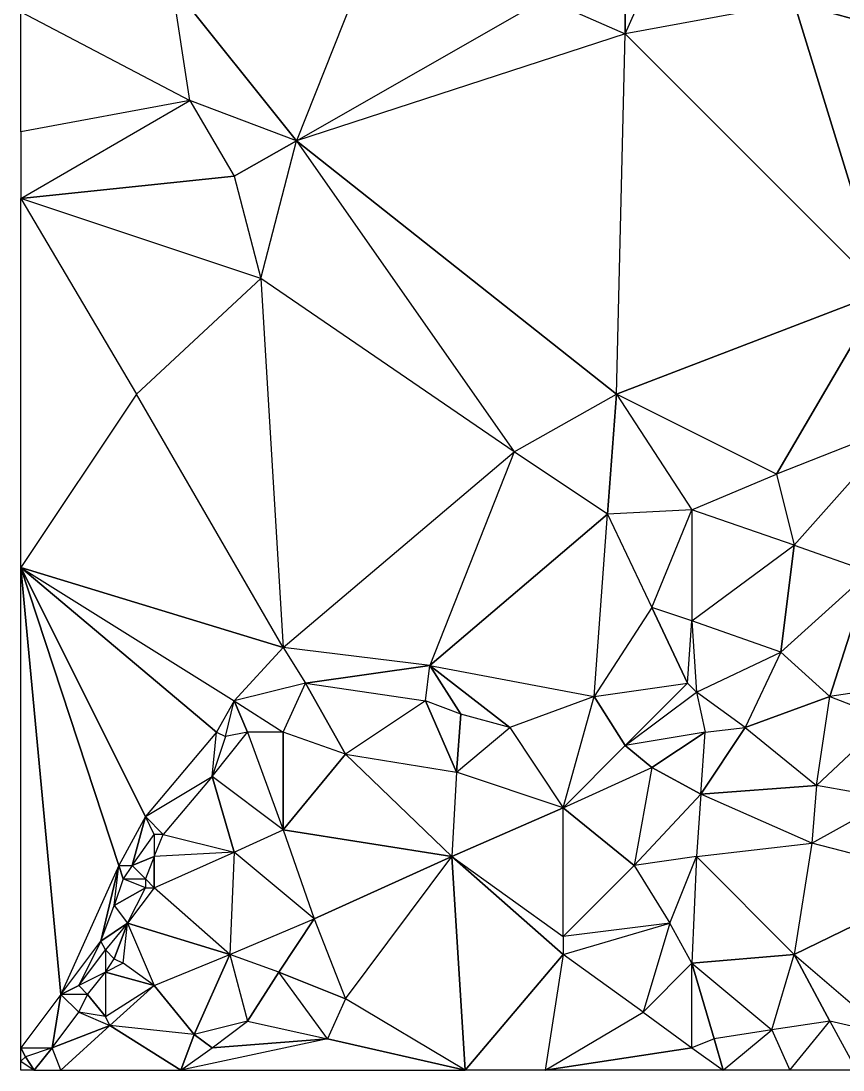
# Model space of a CAD drawing. Header units: millimetres. Extents: x 177476 to 180258, y 742892 to 746240.
# Drawn here: x 177476 to 178032, y 742892 to 743599 of the extents above; entities that cross this region are included whole.
import ezdxf

# ---------------------------------------------------------------- set-up
doc = ezdxf.new("R2010")
doc.units = ezdxf.units.MM
doc.layers.add('face', color=7, linetype='Continuous')

msp = doc.modelspace()

# ---------------------------------------------------------------- linework, layer by layer
at = {"layer": 'face'}
for points in [[(177578.5, 743623.5, 231.07), (177731.5, 743692.5, 226.17), (177662.5, 743518.5, 226.98), (177578.5, 743623.5, 231.07)], [(177731.5, 743692.5, 226.17), (177662.5, 743518.5, 226.98), (177830.5, 743614.5, 226.17), (177731.5, 743692.5, 226.17)], [(177998.5, 743611.5, 229.09), (177884.5, 743590.5, 226.17), (177908.5, 743644.5, 234.33), (177998.5, 743611.5, 229.09)], [(177884.5, 743590.5, 226.17), (177908.5, 743644.5, 234.33), (177884.5, 743608.5, 229.52), (177884.5, 743590.5, 226.17)], [(177578.5, 743623.5, 231.07), (177476.5, 743605.5, 232.42), (177590.5, 743545.5, 229.1), (177578.5, 743623.5, 231.07)], [(177578.5, 743623.5, 231.07), (177662.5, 743518.5, 226.98), (177590.5, 743545.5, 229.1), (177578.5, 743623.5, 231.07)], [(177884.5, 743590.5, 226.17), (177662.5, 743518.5, 226.98), (177830.5, 743614.5, 226.17), (177884.5, 743590.5, 226.17)], [(177884.5, 743590.5, 226.17), (177884.5, 743608.5, 229.52), (177830.5, 743614.5, 226.17), (177884.5, 743590.5, 226.17)], [(178064.5, 743593.5, 225.77), (178040.5, 743617.5, 234.07), (177998.5, 743611.5, 229.09), (178064.5, 743593.5, 225.77)], [(177476.5, 743605.5, 232.42), (177590.5, 743545.5, 229.1), (177476.5, 743524.5, 240.79), (177476.5, 743605.5, 232.42)], [(178058.5, 743416.5, 225.77), (177998.5, 743611.5, 229.09), (177884.5, 743590.5, 226.17), (178058.5, 743416.5, 225.77)], [(178058.5, 743416.5, 225.77), (178064.5, 743593.5, 225.77), (177998.5, 743611.5, 229.09), (178058.5, 743416.5, 225.77)], [(177878.5, 743347.5, 226.16), (177884.5, 743590.5, 226.17), (177662.5, 743518.5, 226.98), (177878.5, 743347.5, 226.16)], [(178058.5, 743416.5, 225.77), (177878.5, 743347.5, 226.16), (177884.5, 743590.5, 226.17), (178058.5, 743416.5, 225.77)], [(177590.5, 743545.5, 229.1), (177620.5, 743494.5, 230.98), (177476.5, 743479.5, 237.66), (177590.5, 743545.5, 229.1)], [(177590.5, 743545.5, 229.1), (177476.5, 743524.5, 240.79), (177476.5, 743479.5, 237.66), (177590.5, 743545.5, 229.1)], [(177662.5, 743518.5, 226.98), (177590.5, 743545.5, 229.1), (177620.5, 743494.5, 230.98), (177662.5, 743518.5, 226.98)], [(177662.5, 743518.5, 226.98), (177620.5, 743494.5, 230.98), (177638.5, 743425.5, 226.19), (177662.5, 743518.5, 226.98)], [(177662.5, 743518.5, 226.98), (177809.5, 743308.5, 226.16), (177638.5, 743425.5, 226.19), (177662.5, 743518.5, 226.98)], [(177878.5, 743347.5, 226.16), (177662.5, 743518.5, 226.98), (177809.5, 743308.5, 226.16), (177878.5, 743347.5, 226.16)], [(177620.5, 743494.5, 230.98), (177638.5, 743425.5, 226.19), (177476.5, 743479.5, 237.66), (177620.5, 743494.5, 230.98)], [(177638.5, 743425.5, 226.19), (177476.5, 743479.5, 237.66), (177554.5, 743347.5, 226.94), (177638.5, 743425.5, 226.19)], [(177476.5, 743479.5, 237.66), (177554.5, 743347.5, 226.94), (177476.5, 743230.5, 225.93), (177476.5, 743479.5, 237.66)], [(177638.5, 743425.5, 226.19), (177653.5, 743176.5, 226.16), (177554.5, 743347.5, 226.94), (177638.5, 743425.5, 226.19)], [(177809.5, 743308.5, 226.16), (177638.5, 743425.5, 226.19), (177653.5, 743176.5, 226.16), (177809.5, 743308.5, 226.16)], [(178058.5, 743416.5, 225.77), (177986.5, 743293.5, 232.7), (177878.5, 743347.5, 226.16), (178058.5, 743416.5, 225.77)], [(178058.5, 743416.5, 225.77), (178070.5, 743326.5, 228.07), (177986.5, 743293.5, 232.7), (178058.5, 743416.5, 225.77)], [(177653.5, 743176.5, 226.16), (177554.5, 743347.5, 226.94), (177476.5, 743230.5, 225.93), (177653.5, 743176.5, 226.16)], [(177878.5, 743347.5, 226.16), (177872.5, 743266.5, 230.32), (177809.5, 743308.5, 226.16), (177878.5, 743347.5, 226.16)], [(177878.5, 743347.5, 226.16), (177929.5, 743269.5, 229.16), (177872.5, 743266.5, 230.32), (177878.5, 743347.5, 226.16)], [(177986.5, 743293.5, 232.7), (177878.5, 743347.5, 226.16), (177929.5, 743269.5, 229.16), (177986.5, 743293.5, 232.7)], [(178070.5, 743326.5, 228.07), (177986.5, 743293.5, 232.7), (177998.5, 743245.5, 238.38), (178070.5, 743326.5, 228.07)], [(178070.5, 743326.5, 228.07), (177998.5, 743245.5, 238.38), (178049.5, 743227.5, 233.3), (178070.5, 743326.5, 228.07)], [(177809.5, 743308.5, 226.16), (177752.5, 743164.5, 231.33), (177653.5, 743176.5, 226.16), (177809.5, 743308.5, 226.16)], [(177872.5, 743266.5, 230.32), (177809.5, 743308.5, 226.16), (177752.5, 743164.5, 231.33), (177872.5, 743266.5, 230.32)], [(177986.5, 743293.5, 232.7), (177998.5, 743245.5, 238.38), (177929.5, 743269.5, 229.16), (177986.5, 743293.5, 232.7)], [(177872.5, 743266.5, 230.32), (177752.5, 743164.5, 231.33), (177863.5, 743143.5, 246.68), (177872.5, 743266.5, 230.32)], [(177872.5, 743266.5, 230.32), (177902.5, 743203.5, 238.69), (177863.5, 743143.5, 246.68), (177872.5, 743266.5, 230.32)], [(177929.5, 743269.5, 229.16), (177872.5, 743266.5, 230.32), (177902.5, 743203.5, 238.69), (177929.5, 743269.5, 229.16)], [(177929.5, 743269.5, 229.16), (177929.5, 743194.5, 236.44), (177902.5, 743203.5, 238.69), (177929.5, 743269.5, 229.16)], [(177998.5, 743245.5, 238.38), (177929.5, 743269.5, 229.16), (177929.5, 743194.5, 236.44), (177998.5, 743245.5, 238.38)], [(177998.5, 743245.5, 238.38), (177989.5, 743173.5, 247.97), (177929.5, 743194.5, 236.44), (177998.5, 743245.5, 238.38)], [(177998.5, 743245.5, 238.38), (178049.5, 743227.5, 233.3), (177989.5, 743173.5, 247.97), (177998.5, 743245.5, 238.38)], [(177653.5, 743176.5, 226.16), (177476.5, 743230.5, 225.93), (177620.5, 743140.5, 226.16), (177653.5, 743176.5, 226.16)], [(177476.5, 743230.5, 225.93), (177620.5, 743140.5, 226.16), (177608.5, 743119.5, 226.16), (177476.5, 743230.5, 225.93)], [(177476.5, 743230.5, 225.93), (177608.5, 743119.5, 226.16), (177560.5, 743062.5, 226.17), (177476.5, 743230.5, 225.93)], [(177476.5, 743230.5, 225.93), (177560.5, 743062.5, 226.17), (177542.5, 743029.5, 226.17), (177476.5, 743230.5, 225.93)], [(177476.5, 743230.5, 225.93), (177542.5, 743029.5, 226.17), (177503.5, 742942.5, 226.17), (177476.5, 743230.5, 225.93)], [(177476.5, 743230.5, 225.93), (177503.5, 742942.5, 226.17), (177476.5, 742906.5, 226.17), (177476.5, 743230.5, 225.93)], [(178049.5, 743227.5, 233.3), (178022.5, 743143.5, 252.3), (177989.5, 743173.5, 247.97), (178049.5, 743227.5, 233.3)], [(178049.5, 743227.5, 233.3), (178082.5, 743152.5, 245.9), (178022.5, 743143.5, 252.3), (178049.5, 743227.5, 233.3)], [(177902.5, 743203.5, 238.69), (177863.5, 743143.5, 246.68), (177926.5, 743152.5, 239.32), (177902.5, 743203.5, 238.69)], [(177929.5, 743194.5, 236.44), (177902.5, 743203.5, 238.69), (177926.5, 743152.5, 239.32), (177929.5, 743194.5, 236.44)], [(177929.5, 743194.5, 236.44), (177932.5, 743146.5, 245.19), (177926.5, 743152.5, 239.32), (177929.5, 743194.5, 236.44)], [(177989.5, 743173.5, 247.97), (177929.5, 743194.5, 236.44), (177932.5, 743146.5, 245.19), (177989.5, 743173.5, 247.97)], [(177653.5, 743176.5, 226.16), (177668.5, 743152.5, 233.82), (177620.5, 743140.5, 226.16), (177653.5, 743176.5, 226.16)], [(177752.5, 743164.5, 231.33), (177653.5, 743176.5, 226.16), (177668.5, 743152.5, 233.82), (177752.5, 743164.5, 231.33)], [(177989.5, 743173.5, 247.97), (177965.5, 743122.5, 252.09), (177932.5, 743146.5, 245.19), (177989.5, 743173.5, 247.97)], [(178022.5, 743143.5, 252.3), (177989.5, 743173.5, 247.97), (177965.5, 743122.5, 252.09), (178022.5, 743143.5, 252.3)], [(177752.5, 743164.5, 231.33), (177668.5, 743152.5, 233.82), (177749.5, 743140.5, 237.57), (177752.5, 743164.5, 231.33)], [(177752.5, 743164.5, 231.33), (177773.5, 743131.5, 236.36), (177749.5, 743140.5, 237.57), (177752.5, 743164.5, 231.33)], [(177752.5, 743164.5, 231.33), (177863.5, 743143.5, 246.68), (177806.5, 743122.5, 244.37), (177752.5, 743164.5, 231.33)], [(177752.5, 743164.5, 231.33), (177806.5, 743122.5, 244.37), (177773.5, 743131.5, 236.36), (177752.5, 743164.5, 231.33)], [(177668.5, 743152.5, 233.82), (177620.5, 743140.5, 226.16), (177653.5, 743119.5, 235.58), (177668.5, 743152.5, 233.82)], [(177668.5, 743152.5, 233.82), (177695.5, 743104.5, 239.55), (177653.5, 743119.5, 235.58), (177668.5, 743152.5, 233.82)], [(177668.5, 743152.5, 233.82), (177749.5, 743140.5, 237.57), (177695.5, 743104.5, 239.55), (177668.5, 743152.5, 233.82)], [(177863.5, 743143.5, 246.68), (177926.5, 743152.5, 239.32), (177884.5, 743110.5, 251.3), (177863.5, 743143.5, 246.68)], [(177932.5, 743146.5, 245.19), (177926.5, 743152.5, 239.32), (177884.5, 743110.5, 251.3), (177932.5, 743146.5, 245.19)], [(178082.5, 743152.5, 245.9), (178022.5, 743143.5, 252.3), (178061.5, 743128.5, 249.61), (178082.5, 743152.5, 245.9)], [(177932.5, 743146.5, 245.19), (177938.5, 743119.5, 247.66), (177884.5, 743110.5, 251.3), (177932.5, 743146.5, 245.19)], [(177965.5, 743122.5, 252.09), (177932.5, 743146.5, 245.19), (177938.5, 743119.5, 247.66), (177965.5, 743122.5, 252.09)], [(177620.5, 743140.5, 226.16), (177608.5, 743119.5, 226.16), (177614.5, 743116.5, 229.67), (177620.5, 743140.5, 226.16)], [(177620.5, 743140.5, 226.16), (177629.5, 743119.5, 232.71), (177614.5, 743116.5, 229.67), (177620.5, 743140.5, 226.16)], [(177620.5, 743140.5, 226.16), (177653.5, 743119.5, 235.58), (177629.5, 743119.5, 232.71), (177620.5, 743140.5, 226.16)], [(177749.5, 743140.5, 237.57), (177695.5, 743104.5, 239.55), (177770.5, 743092.5, 245.01), (177749.5, 743140.5, 237.57)], [(177773.5, 743131.5, 236.36), (177749.5, 743140.5, 237.57), (177770.5, 743092.5, 245.01), (177773.5, 743131.5, 236.36)], [(177863.5, 743143.5, 246.68), (177806.5, 743122.5, 244.37), (177842.5, 743068.5, 247.92), (177863.5, 743143.5, 246.68)], [(177863.5, 743143.5, 246.68), (177884.5, 743110.5, 251.3), (177842.5, 743068.5, 247.92), (177863.5, 743143.5, 246.68)], [(178022.5, 743143.5, 252.3), (177965.5, 743122.5, 252.09), (178013.5, 743083.5, 248.4), (178022.5, 743143.5, 252.3)], [(178022.5, 743143.5, 252.3), (178061.5, 743128.5, 249.61), (178013.5, 743083.5, 248.4), (178022.5, 743143.5, 252.3)], [(177806.5, 743122.5, 244.37), (177773.5, 743131.5, 236.36), (177770.5, 743092.5, 245.01), (177806.5, 743122.5, 244.37)], [(178061.5, 743128.5, 249.61), (178064.5, 743074.5, 238.29), (178013.5, 743083.5, 248.4), (178061.5, 743128.5, 249.61)], [(177608.5, 743119.5, 226.16), (177560.5, 743062.5, 226.17), (177605.5, 743089.5, 226.17), (177608.5, 743119.5, 226.16)], [(177608.5, 743119.5, 226.16), (177614.5, 743116.5, 229.67), (177605.5, 743089.5, 226.17), (177608.5, 743119.5, 226.16)], [(177629.5, 743119.5, 232.71), (177614.5, 743116.5, 229.67), (177605.5, 743089.5, 226.17), (177629.5, 743119.5, 232.71)], [(177629.5, 743119.5, 232.71), (177653.5, 743053.5, 232.47), (177605.5, 743089.5, 226.17), (177629.5, 743119.5, 232.71)], [(177653.5, 743119.5, 235.58), (177629.5, 743119.5, 232.71), (177653.5, 743053.5, 232.47), (177653.5, 743119.5, 235.58)], [(177695.5, 743104.5, 239.55), (177653.5, 743119.5, 235.58), (177653.5, 743053.5, 232.47), (177695.5, 743104.5, 239.55)], [(177806.5, 743122.5, 244.37), (177842.5, 743068.5, 247.92), (177770.5, 743092.5, 245.01), (177806.5, 743122.5, 244.37)], [(177938.5, 743119.5, 247.66), (177884.5, 743110.5, 251.3), (177902.5, 743095.5, 253.93), (177938.5, 743119.5, 247.66)], [(177935.5, 743077.5, 252.34), (177938.5, 743119.5, 247.66), (177902.5, 743095.5, 253.93), (177935.5, 743077.5, 252.34)], [(177965.5, 743122.5, 252.09), (178013.5, 743083.5, 248.4), (177935.5, 743077.5, 252.34), (177965.5, 743122.5, 252.09)], [(177965.5, 743122.5, 252.09), (177935.5, 743077.5, 252.34), (177938.5, 743119.5, 247.66), (177965.5, 743122.5, 252.09)], [(177884.5, 743110.5, 251.3), (177842.5, 743068.5, 247.92), (177902.5, 743095.5, 253.93), (177884.5, 743110.5, 251.3)], [(177767.5, 743035.5, 249.45), (177695.5, 743104.5, 239.55), (177653.5, 743053.5, 232.47), (177767.5, 743035.5, 249.45)], [(177770.5, 743092.5, 245.01), (177767.5, 743035.5, 249.45), (177695.5, 743104.5, 239.55), (177770.5, 743092.5, 245.01)], [(177842.5, 743068.5, 247.92), (177902.5, 743095.5, 253.93), (177890.5, 743029.5, 243.85), (177842.5, 743068.5, 247.92)], [(177935.5, 743077.5, 252.34), (177902.5, 743095.5, 253.93), (177890.5, 743029.5, 243.85), (177935.5, 743077.5, 252.34)], [(177560.5, 743062.5, 226.17), (177605.5, 743089.5, 226.17), (177572.5, 743050.5, 237.9), (177560.5, 743062.5, 226.17)], [(177605.5, 743089.5, 226.17), (177572.5, 743050.5, 237.9), (177620.5, 743038.5, 234.61), (177605.5, 743089.5, 226.17)], [(177653.5, 743053.5, 232.47), (177605.5, 743089.5, 226.17), (177620.5, 743038.5, 234.61), (177653.5, 743053.5, 232.47)], [(177842.5, 743068.5, 247.92), (177770.5, 743092.5, 245.01), (177767.5, 743035.5, 249.45), (177842.5, 743068.5, 247.92)], [(178013.5, 743083.5, 248.4), (178010.5, 743044.5, 243.33), (177935.5, 743077.5, 252.34), (178013.5, 743083.5, 248.4)], [(178064.5, 743074.5, 238.29), (178013.5, 743083.5, 248.4), (178010.5, 743044.5, 243.33), (178064.5, 743074.5, 238.29)], [(177935.5, 743077.5, 252.34), (177932.5, 743035.5, 247.66), (177890.5, 743029.5, 243.85), (177935.5, 743077.5, 252.34)], [(178010.5, 743044.5, 243.33), (177935.5, 743077.5, 252.34), (177932.5, 743035.5, 247.66), (178010.5, 743044.5, 243.33)], [(178064.5, 743074.5, 238.29), (178103.5, 743020.5, 247.47), (178010.5, 743044.5, 243.33), (178064.5, 743074.5, 238.29)], [(177842.5, 743068.5, 247.92), (177767.5, 743035.5, 249.45), (177842.5, 742981.5, 245.57), (177842.5, 743068.5, 247.92)], [(177842.5, 743068.5, 247.92), (177890.5, 743029.5, 243.85), (177842.5, 742981.5, 245.57), (177842.5, 743068.5, 247.92)], [(177560.5, 743062.5, 226.17), (177542.5, 743029.5, 226.17), (177551.5, 743029.5, 227.11), (177560.5, 743062.5, 226.17)], [(177560.5, 743062.5, 226.17), (177551.5, 743029.5, 227.11), (177566.5, 743050.5, 235.15), (177560.5, 743062.5, 226.17)], [(177560.5, 743062.5, 226.17), (177572.5, 743050.5, 237.9), (177566.5, 743050.5, 235.15), (177560.5, 743062.5, 226.17)], [(177653.5, 743053.5, 232.47), (177674.5, 742993.5, 242.76), (177620.5, 743038.5, 234.61), (177653.5, 743053.5, 232.47)], [(177767.5, 743035.5, 249.45), (177653.5, 743053.5, 232.47), (177674.5, 742993.5, 242.76), (177767.5, 743035.5, 249.45)], [(177551.5, 743029.5, 227.11), (177566.5, 743050.5, 235.15), (177566.5, 743035.5, 242.04), (177551.5, 743029.5, 227.11)], [(177572.5, 743050.5, 237.9), (177566.5, 743050.5, 235.15), (177566.5, 743035.5, 242.04), (177572.5, 743050.5, 237.9)], [(177572.5, 743050.5, 237.9), (177620.5, 743038.5, 234.61), (177566.5, 743035.5, 242.04), (177572.5, 743050.5, 237.9)], [(177620.5, 743038.5, 234.61), (177566.5, 743035.5, 242.04), (177566.5, 743014.5, 246.04), (177620.5, 743038.5, 234.61)], [(177620.5, 743038.5, 234.61), (177617.5, 742969.5, 249.27), (177566.5, 743014.5, 246.04), (177620.5, 743038.5, 234.61)], [(177674.5, 742993.5, 242.76), (177620.5, 743038.5, 234.61), (177617.5, 742969.5, 249.27), (177674.5, 742993.5, 242.76)], [(178010.5, 743044.5, 243.33), (177998.5, 742969.5, 253.71), (177932.5, 743035.5, 247.66), (178010.5, 743044.5, 243.33)], [(178103.5, 743020.5, 247.47), (178010.5, 743044.5, 243.33), (177998.5, 742969.5, 253.71), (178103.5, 743020.5, 247.47)], [(177551.5, 743029.5, 227.11), (177566.5, 743035.5, 242.04), (177560.5, 743020.5, 240.96), (177551.5, 743029.5, 227.11)], [(177566.5, 743035.5, 242.04), (177560.5, 743020.5, 240.96), (177566.5, 743014.5, 246.04), (177566.5, 743035.5, 242.04)], [(177767.5, 743035.5, 249.45), (177674.5, 742993.5, 242.76), (177695.5, 742939.5, 251.9), (177767.5, 743035.5, 249.45)], [(177767.5, 743035.5, 249.45), (177776.5, 742891.5, 247.46), (177695.5, 742939.5, 251.9), (177767.5, 743035.5, 249.45)], [(177767.5, 743035.5, 249.45), (177842.5, 742981.5, 245.57), (177842.5, 742969.5, 245.89), (177767.5, 743035.5, 249.45)], [(177767.5, 743035.5, 249.45), (177842.5, 742969.5, 245.89), (177776.5, 742891.5, 247.46), (177767.5, 743035.5, 249.45)], [(177932.5, 743035.5, 247.66), (177890.5, 743029.5, 243.85), (177914.5, 742990.5, 252.62), (177932.5, 743035.5, 247.66)], [(177932.5, 743035.5, 247.66), (177929.5, 742963.5, 254.87), (177914.5, 742990.5, 252.62), (177932.5, 743035.5, 247.66)], [(177998.5, 742969.5, 253.71), (177932.5, 743035.5, 247.66), (177929.5, 742963.5, 254.87), (177998.5, 742969.5, 253.71)], [(177542.5, 743029.5, 226.17), (177503.5, 742942.5, 226.17), (177530.5, 742978.5, 226.17), (177542.5, 743029.5, 226.17)], [(177542.5, 743029.5, 226.17), (177530.5, 742978.5, 226.17), (177539.5, 743002.5, 230.45), (177542.5, 743029.5, 226.17)], [(177542.5, 743029.5, 226.17), (177545.5, 743020.5, 226.68), (177539.5, 743002.5, 230.45), (177542.5, 743029.5, 226.17)], [(177542.5, 743029.5, 226.17), (177551.5, 743029.5, 227.11), (177545.5, 743020.5, 226.68), (177542.5, 743029.5, 226.17)], [(177551.5, 743029.5, 227.11), (177545.5, 743020.5, 226.68), (177560.5, 743020.5, 240.96), (177551.5, 743029.5, 227.11)], [(177890.5, 743029.5, 243.85), (177914.5, 742990.5, 252.62), (177842.5, 742981.5, 245.57), (177890.5, 743029.5, 243.85)], [(177545.5, 743020.5, 226.68), (177539.5, 743002.5, 230.45), (177560.5, 743014.5, 244.97), (177545.5, 743020.5, 226.68)], [(177545.5, 743020.5, 226.68), (177560.5, 743020.5, 240.96), (177560.5, 743014.5, 244.97), (177545.5, 743020.5, 226.68)], [(177560.5, 743020.5, 240.96), (177560.5, 743014.5, 244.97), (177566.5, 743014.5, 246.04), (177560.5, 743020.5, 240.96)], [(178103.5, 743020.5, 247.47), (177998.5, 742969.5, 253.71), (178061.5, 742915.5, 240.56), (178103.5, 743020.5, 247.47)], [(177539.5, 743002.5, 230.45), (177548.5, 742990.5, 249.67), (177560.5, 743014.5, 244.97), (177539.5, 743002.5, 230.45)], [(177617.5, 742969.5, 249.27), (177566.5, 743014.5, 246.04), (177548.5, 742990.5, 249.67), (177617.5, 742969.5, 249.27)], [(177548.5, 742990.5, 249.67), (177560.5, 743014.5, 244.97), (177566.5, 743014.5, 246.04), (177548.5, 742990.5, 249.67)], [(177530.5, 742978.5, 226.17), (177539.5, 743002.5, 230.45), (177548.5, 742990.5, 249.67), (177530.5, 742978.5, 226.17)], [(177530.5, 742978.5, 226.17), (177548.5, 742990.5, 249.67), (177533.5, 742972.5, 233.3), (177530.5, 742978.5, 226.17)], [(177548.5, 742990.5, 249.67), (177533.5, 742972.5, 233.3), (177539.5, 742966.5, 245.81), (177548.5, 742990.5, 249.67)], [(177548.5, 742990.5, 249.67), (177539.5, 742966.5, 245.81), (177545.5, 742963.5, 248.25), (177548.5, 742990.5, 249.67)], [(177548.5, 742990.5, 249.67), (177566.5, 742948.5, 250.47), (177545.5, 742963.5, 248.25), (177548.5, 742990.5, 249.67)], [(177617.5, 742969.5, 249.27), (177548.5, 742990.5, 249.67), (177566.5, 742948.5, 250.47), (177617.5, 742969.5, 249.27)], [(177674.5, 742993.5, 242.76), (177650.5, 742957.5, 248.49), (177617.5, 742969.5, 249.27), (177674.5, 742993.5, 242.76)], [(177674.5, 742993.5, 242.76), (177695.5, 742939.5, 251.9), (177650.5, 742957.5, 248.49), (177674.5, 742993.5, 242.76)], [(177914.5, 742990.5, 252.62), (177896.5, 742930.5, 248.42), (177842.5, 742969.5, 245.89), (177914.5, 742990.5, 252.62)], [(177914.5, 742990.5, 252.62), (177842.5, 742981.5, 245.57), (177842.5, 742969.5, 245.89), (177914.5, 742990.5, 252.62)], [(177929.5, 742963.5, 254.87), (177914.5, 742990.5, 252.62), (177896.5, 742930.5, 248.42), (177929.5, 742963.5, 254.87)], [(177503.5, 742942.5, 226.17), (177530.5, 742978.5, 226.17), (177515.5, 742948.5, 227.74), (177503.5, 742942.5, 226.17)], [(177530.5, 742978.5, 226.17), (177515.5, 742948.5, 227.74), (177533.5, 742972.5, 233.3), (177530.5, 742978.5, 226.17)], [(177515.5, 742948.5, 227.74), (177533.5, 742972.5, 233.3), (177533.5, 742957.5, 244.99), (177515.5, 742948.5, 227.74)], [(177533.5, 742972.5, 233.3), (177533.5, 742957.5, 244.99), (177539.5, 742966.5, 245.81), (177533.5, 742972.5, 233.3)], [(177617.5, 742969.5, 249.27), (177593.5, 742915.5, 251.21), (177566.5, 742948.5, 250.47), (177617.5, 742969.5, 249.27)], [(177617.5, 742969.5, 249.27), (177629.5, 742924.5, 246.95), (177593.5, 742915.5, 251.21), (177617.5, 742969.5, 249.27)], [(177650.5, 742957.5, 248.49), (177617.5, 742969.5, 249.27), (177629.5, 742924.5, 246.95), (177650.5, 742957.5, 248.49)], [(177842.5, 742969.5, 245.89), (177830.5, 742891.5, 241.58), (177776.5, 742891.5, 247.46), (177842.5, 742969.5, 245.89)], [(177896.5, 742930.5, 248.42), (177842.5, 742969.5, 245.89), (177830.5, 742891.5, 241.58), (177896.5, 742930.5, 248.42)], [(177998.5, 742969.5, 253.71), (177929.5, 742963.5, 254.87), (177983.5, 742918.5, 250.96), (177998.5, 742969.5, 253.71)], [(177998.5, 742969.5, 253.71), (178022.5, 742924.5, 249.71), (177983.5, 742918.5, 250.96), (177998.5, 742969.5, 253.71)], [(177998.5, 742969.5, 253.71), (178061.5, 742915.5, 240.56), (178022.5, 742924.5, 249.71), (177998.5, 742969.5, 253.71)], [(177533.5, 742957.5, 244.99), (177539.5, 742966.5, 245.81), (177545.5, 742963.5, 248.25), (177533.5, 742957.5, 244.99)], [(177533.5, 742957.5, 244.99), (177566.5, 742948.5, 250.47), (177545.5, 742963.5, 248.25), (177533.5, 742957.5, 244.99)], [(177929.5, 742963.5, 254.87), (177896.5, 742930.5, 248.42), (177929.5, 742906.5, 243.85), (177929.5, 742963.5, 254.87)], [(177929.5, 742963.5, 254.87), (177983.5, 742918.5, 250.96), (177944.5, 742912.5, 245.41), (177929.5, 742963.5, 254.87)], [(177929.5, 742963.5, 254.87), (177944.5, 742912.5, 245.41), (177929.5, 742906.5, 243.85), (177929.5, 742963.5, 254.87)], [(177515.5, 742948.5, 227.74), (177521.5, 742942.5, 232.94), (177533.5, 742957.5, 244.99), (177515.5, 742948.5, 227.74)], [(177521.5, 742942.5, 232.94), (177533.5, 742957.5, 244.99), (177533.5, 742927.5, 241.24), (177521.5, 742942.5, 232.94)], [(177533.5, 742957.5, 244.99), (177533.5, 742927.5, 241.24), (177566.5, 742948.5, 250.47), (177533.5, 742957.5, 244.99)], [(177683.5, 742912.5, 251.01), (177650.5, 742957.5, 248.49), (177629.5, 742924.5, 246.95), (177683.5, 742912.5, 251.01)], [(177695.5, 742939.5, 251.9), (177683.5, 742912.5, 251.01), (177650.5, 742957.5, 248.49), (177695.5, 742939.5, 251.9)], [(177503.5, 742942.5, 226.17), (177515.5, 742948.5, 227.74), (177521.5, 742942.5, 232.94), (177503.5, 742942.5, 226.17)], [(177536.5, 742921.5, 243.02), (177533.5, 742927.5, 241.24), (177566.5, 742948.5, 250.47), (177536.5, 742921.5, 243.02)], [(177536.5, 742921.5, 243.02), (177566.5, 742948.5, 250.47), (177593.5, 742915.5, 251.21), (177536.5, 742921.5, 243.02)], [(177503.5, 742942.5, 226.17), (177476.5, 742906.5, 226.17), (177497.5, 742906.5, 244.03), (177503.5, 742942.5, 226.17)], [(177503.5, 742942.5, 226.17), (177497.5, 742906.5, 244.03), (177515.5, 742930.5, 239.05), (177503.5, 742942.5, 226.17)], [(177503.5, 742942.5, 226.17), (177515.5, 742930.5, 239.05), (177521.5, 742942.5, 232.94), (177503.5, 742942.5, 226.17)], [(177515.5, 742930.5, 239.05), (177521.5, 742942.5, 232.94), (177533.5, 742927.5, 241.24), (177515.5, 742930.5, 239.05)], [(177776.5, 742891.5, 247.46), (177695.5, 742939.5, 251.9), (177683.5, 742912.5, 251.01), (177776.5, 742891.5, 247.46)], [(177497.5, 742906.5, 244.03), (177515.5, 742930.5, 239.05), (177536.5, 742921.5, 243.02), (177497.5, 742906.5, 244.03)], [(177515.5, 742930.5, 239.05), (177536.5, 742921.5, 243.02), (177533.5, 742927.5, 241.24), (177515.5, 742930.5, 239.05)], [(177896.5, 742930.5, 248.42), (177929.5, 742906.5, 243.85), (177830.5, 742891.5, 241.58), (177896.5, 742930.5, 248.42)], [(177497.5, 742906.5, 244.03), (177536.5, 742921.5, 243.02), (177503.5, 742891.5, 244.38), (177497.5, 742906.5, 244.03)], [(177536.5, 742921.5, 243.02), (177503.5, 742891.5, 244.38), (177584.5, 742891.5, 247.16), (177536.5, 742921.5, 243.02)], [(177584.5, 742891.5, 247.16), (177593.5, 742915.5, 251.21), (177536.5, 742921.5, 243.02), (177584.5, 742891.5, 247.16)], [(177605.5, 742906.5, 250.77), (177629.5, 742924.5, 246.95), (177593.5, 742915.5, 251.21), (177605.5, 742906.5, 250.77)], [(177683.5, 742912.5, 251.01), (177605.5, 742906.5, 250.77), (177629.5, 742924.5, 246.95), (177683.5, 742912.5, 251.01)], [(177983.5, 742918.5, 250.96), (177944.5, 742912.5, 245.41), (177950.5, 742891.5, 245.82), (177983.5, 742918.5, 250.96)], [(177983.5, 742918.5, 250.96), (177995.5, 742891.5, 250.24), (177950.5, 742891.5, 245.82), (177983.5, 742918.5, 250.96)], [(178022.5, 742924.5, 249.71), (177983.5, 742918.5, 250.96), (177995.5, 742891.5, 250.24), (178022.5, 742924.5, 249.71)], [(178022.5, 742924.5, 249.71), (178040.5, 742891.5, 241.24), (177995.5, 742891.5, 250.24), (178022.5, 742924.5, 249.71)], [(178061.5, 742915.5, 240.56), (178022.5, 742924.5, 249.71), (178040.5, 742891.5, 241.24), (178061.5, 742915.5, 240.56)], [(177584.5, 742891.5, 247.16), (177605.5, 742906.5, 250.77), (177593.5, 742915.5, 251.21), (177584.5, 742891.5, 247.16)], [(177776.5, 742891.5, 247.46), (177683.5, 742912.5, 251.01), (177584.5, 742891.5, 247.16), (177776.5, 742891.5, 247.46)], [(177683.5, 742912.5, 251.01), (177584.5, 742891.5, 247.16), (177605.5, 742906.5, 250.77), (177683.5, 742912.5, 251.01)], [(177944.5, 742912.5, 245.41), (177929.5, 742906.5, 243.85), (177950.5, 742891.5, 245.82), (177944.5, 742912.5, 245.41)], [(177476.5, 742906.5, 226.17), (177497.5, 742906.5, 244.03), (177479.5, 742900.5, 231.16), (177476.5, 742906.5, 226.17)], [(177476.5, 742906.5, 226.17), (177479.5, 742900.5, 231.16), (177476.5, 742897.5, 230.06), (177476.5, 742906.5, 226.17)], [(177497.5, 742906.5, 244.03), (177479.5, 742900.5, 231.16), (177485.5, 742891.5, 242.82), (177497.5, 742906.5, 244.03)], [(177497.5, 742906.5, 244.03), (177485.5, 742891.5, 242.82), (177503.5, 742891.5, 244.38), (177497.5, 742906.5, 244.03)], [(177929.5, 742906.5, 243.85), (177950.5, 742891.5, 245.82), (177830.5, 742891.5, 241.58), (177929.5, 742906.5, 243.85)], [(177479.5, 742900.5, 231.16), (177476.5, 742897.5, 230.06), (177485.5, 742891.5, 242.82), (177479.5, 742900.5, 231.16)], [(177476.5, 742897.5, 230.06), (177485.5, 742891.5, 242.82), (177476.5, 742891.5, 234.35), (177476.5, 742897.5, 230.06)]]:
    msp.add_3dface(points, dxfattribs=at)

doc.saveas('drawing.dxf')
